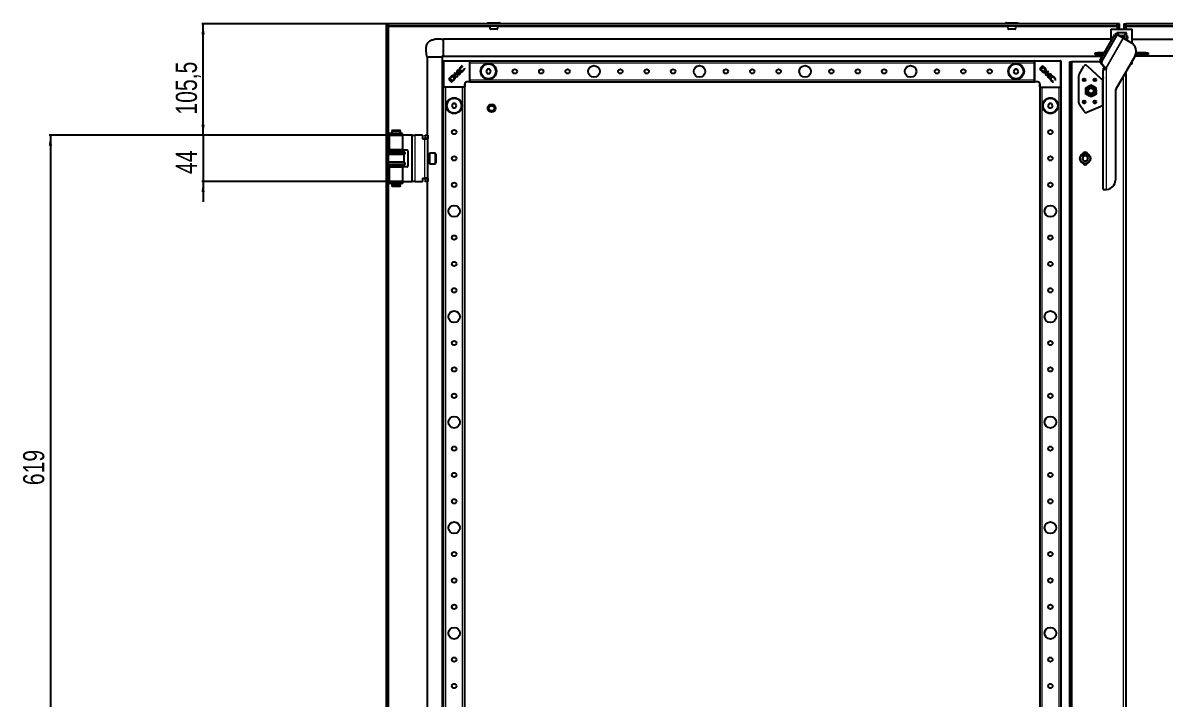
# Model space of a CAD drawing. Header units: millimetres. Extents: x -1414 to 3358, y -1920 to 1219.
# Drawn here: x -1414 to -331, y 116 to 757 of the extents above; entities that cross this region are included whole.
import ezdxf

# ---------------------------------------------------------------- set-up
doc = ezdxf.new("R2010")
doc.units = ezdxf.units.MM
doc.layers.add('FORMAT', color=7, linetype='Continuous')
doc.styles.add('SLDTEXTSTYLE0', font='TXT', dxfattribs={"width": 0.75})
doc.dimstyles.new('SLDDIMSTYLE0', dxfattribs={"dimtxt": 20, "dimasz": 10, "dimexe": 0, "dimexo": 0.0625, "dimgap": 5, "dimtad": 2, "dimdec": 1, "dimrnd": 1e-09, "dimzin": 12, "dimdsep": 46, "dimtxsty": 'SLDTEXTSTYLE0', "dimsah": 1, "dimcen": 0.09, "dimadec": 0, "dimazin": 3, "dimtfac": 1, "dimtofl": 0, "dimtmove": 0, "dimatfit": 3, "dimfxl": 0, "dimfrac": 2, "dimtolj": 1, "dimtzin": 12, "dimarcsym": 0})
doc.dimstyles.new('SLDDIMSTYLE1', dxfattribs={"dimtxt": 20, "dimasz": 10, "dimexe": 0, "dimexo": 0.0625, "dimgap": 5, "dimtad": 2, "dimdec": 1, "dimrnd": 1e-09, "dimzin": 12, "dimdsep": 46, "dimtxsty": 'SLDTEXTSTYLE0', "dimsah": 1, "dimcen": 0.09, "dimadec": 0, "dimazin": 3, "dimtfac": 1, "dimtmove": 0, "dimatfit": 0, "dimfxl": 0, "dimfrac": 2, "dimtolj": 1, "dimtzin": 12, "dimarcsym": 0})

# ---------------------------------------------------------------- blocks, each defined once
blk = doc.blocks.new('_D_8')
at = {"layer": 'FORMAT'}
for p, q in [((-1242.9, 650.8), (-1242.9, 670)), ((-1066.4, 650.8), (-1243.9, 650.8)), ((-1242.9, 650.8), (-1242.9, 606.8)), ((-1066.4, 606.8), (-1243.9, 606.8)), ((-1242.9, 606.8), (-1242.9, 587.6))]:
    blk.add_line(p, q, dxfattribs=at)
for points in [[(-1242.9, 650.8), (-1241.3, 660.8), (-1244.4, 660.8)], [(-1242.9, 606.8), (-1244.4, 596.8), (-1241.3, 596.8)]]:
    blk.add_solid(points, dxfattribs=at)
at = {"layer": 'FORMAT', "insert": (-1268.7, 614), "char_height": 20, "attachment_point": 1, "rotation": 90, "style": 'SLDTEXTSTYLE0'}
blk.add_mtext('44', dxfattribs=at)
blk = doc.blocks.new('_D_9')
at = {"layer": 'FORMAT'}
for p, q in [((-1066.4, 650.8), (-1388.6, 650.8)), ((-1387.6, 650.8), (-1387.6, 31.8)), ((-1059.9, 31.8), (-1388.6, 31.8))]:
    blk.add_line(p, q, dxfattribs=at)
for points in [[(-1387.6, 650.8), (-1389.1, 640.8), (-1386, 640.8)], [(-1387.6, 31.8), (-1386, 41.8), (-1389.1, 41.8)]]:
    blk.add_solid(points, dxfattribs=at)
at = {"layer": 'FORMAT', "insert": (-1413.4, 319.1), "char_height": 20, "attachment_point": 1, "rotation": 90, "style": 'SLDTEXTSTYLE0'}
blk.add_mtext('619', dxfattribs=at)
blk = doc.blocks.new('_D_11')
at = {"layer": 'FORMAT'}
for p, q in [((-1067.1, 756.3), (-1243.9, 756.3)), ((-1242.9, 650.8), (-1242.9, 756.3)), ((-1066.4, 650.8), (-1243.9, 650.8))]:
    blk.add_line(p, q, dxfattribs=at)
for points in [[(-1242.9, 756.3), (-1244.4, 746.3), (-1241.3, 746.3)], [(-1242.9, 650.8), (-1241.3, 660.8), (-1244.4, 660.8)]]:
    blk.add_solid(points, dxfattribs=at)
at = {"layer": 'FORMAT', "insert": (-1268.7, 670.3), "char_height": 20, "attachment_point": 1, "rotation": 90, "style": 'SLDTEXTSTYLE0'}
blk.add_mtext('105,5', dxfattribs=at)

msp = doc.modelspace()

# ---------------------------------------------------------------- linework, layer by layer
at = {"color": 7, "linetype": 'Continuous', "lineweight": 25}
for p, q in [((-1069.44, 756.28), (-1069.44, -1198.72)), ((-1069.44, 756.28), (-1067.44, 756.28)), ((-1067.44, 756.28), (-1067.44, -1198.72)), ((-1067.14, 754.28), (-1067.14, 756.28)), ((-376.74, 756.28), (-1067.14, 756.28)), ((-376.74, 754.28), (-1067.14, 754.28)), ((-1066.84, 753.68), (-1067.04, 754.28)), ((-973.19, 757.03), (-973.19, 756.28)), ((-972.94, 757.28), (-961.94, 757.28)), ((-961.69, 756.28), (-961.69, 757.03)), ((-482.19, 757.03), (-482.19, 756.28)), ((-481.94, 757.28), (-473.43, 757.28)), ((-473.43, 757.28), (-470.94, 757.28)), ((-470.69, 756.28), (-470.69, 757.03)), ((-382.44, 751.28), (-362.44, 751.28)), ((-382.44, 739.86), (-382.44, 751.28)), ((-376.83, 754.28), (-377.04, 753.68)), ((-374.44, 745.33), (-376.94, 747.82)), ((-376.94, 747.82), (-376.94, 746.38)), ((-367.94, 747.82), (-376.94, 747.82)), ((-376.74, 754.28), (-376.74, 756.28)), ((-374.44, 756.28), (-376.44, 756.28)), ((-376.44, 751.28), (-376.44, 756.28)), ((-374.44, 751.28), (-374.44, 756.28)), ((-370.44, 756.28), (-368.44, 756.28)), ((-370.44, 756.28), (-370.44, 751.28)), ((-370.43, 745.33), (-367.94, 747.82)), ((-368.44, 756.28), (-368.44, 751.28)), ((-368.14, 754.28), (-368.14, 756.28)), ((322.26, 756.28), (-368.14, 756.28)), ((322.26, 754.28), (-368.14, 754.28)), ((-367.84, 753.68), (-368.04, 754.28)), ((-367.94, 745.26), (-367.94, 747.82)), ((-362.44, 737.87), (-362.44, 751.28)), ((-1015.44, 741.78), (-1015.44, 726.11)), ((-382.44, 741.78), (-1015.44, 741.78)), ((-392.88, 721.78), (-378.74, 746.26)), ((-391.04, 720.72), (-376.9, 745.2)), ((-377.63, 746.77), (-375.79, 745.71)), ((-375.79, 745.71), (-371.03, 742.96)), ((-374.44, 745.33), (-370.43, 745.33)), ((-374.44, 745.33), (-373.94, 744.83)), ((-374.44, 744.94), (-374.44, 745.33)), ((-370.66, 742.75), (-371.03, 742.96)), ((-370.43, 745.33), (-370.93, 744.83)), ((-370.66, 742.75), (-363.72, 738.74)), ((-370.43, 745.33), (-370.43, 742.62)), ((-367.94, 741.38), (-367.94, 745.26)), ((-367.94, 741.18), (-367.94, 741.38)), ((-362.44, 741.78), (270.56, 741.78)), ((-1015.44, 725.78), (-390.56, 725.78)), ((-397.44, 727.28), (-397.44, 728.78)), ((-397.44, 728.78), (-395.44, 728.78)), ((-395.44, 727.28), (-397.44, 727.28)), ((-395.44, 728.78), (-395.44, 727.28)), ((-388.83, 728.78), (-395.44, 728.78)), ((-389.7, 727.28), (-395.44, 727.28)), ((270.56, 725.78), (-359.69, 725.78)), ((-349.44, 727.28), (-359.12, 727.28)), ((-349.44, 728.78), (-358.8, 728.78)), ((-349.44, 727.28), (-349.44, 728.78)), ((-349.44, 728.78), (-347.44, 728.78)), ((-347.44, 727.28), (-349.44, 727.28)), ((-347.44, 728.78), (-347.44, 727.28)), ((-1030.44, 724.78), (-1030.44, 650.78)), ((-1027.16, 724.78), (-1029.46, 724.78)), ((-1027.01, 724.78), (-1027.16, 724.78)), ((-1019.87, 724.78), (-1027.01, 724.78)), ((-1019.81, 724.78), (-1019.87, 724.78)), ((-1017.42, 724.78), (-1019.81, 724.78)), ((-1016.55, 724.78), (-1017.42, 724.78)), ((-1016.44, 724.78), (-1016.44, -1167.22)), ((-1014.94, 696.58), (-1014.94, 720.98)), ((-1014.64, 721.28), (-990.24, 721.28)), ((-997, 715.74), (-997.34, 716.43)), ((-997.14, 715.6), (-997, 715.74)), ((-989.94, 720.98), (-989.94, 721.28)), ((-989.94, 721.28), (-454.94, 721.28)), ((-989.94, 720.98), (-989.94, 720.34)), ((-989.94, 719.28), (-989.94, 720.34)), ((-989.94, 703.28), (-989.94, 719.28)), ((-454.94, 720.98), (-454.94, 721.28)), ((-454.94, 720.34), (-454.94, 720.98)), ((-454.94, 719.28), (-454.94, 720.34)), ((-454.94, 703.28), (-454.94, 719.28)), ((-454.64, 721.28), (-430.24, 721.28)), ((-447.33, 716.64), (-450.29, 713.68)), ((-446.63, 715.11), (-448.81, 712.93)), ((-445.34, 714.64), (-447.33, 716.64)), ((-445.89, 714.39), (-446.63, 715.11)), ((-429.94, 720.98), (-429.94, 696.58)), ((-421.94, 720.28), (-421.94, -1162.72)), ((-421.94, 720.28), (-419.94, 720.28)), ((-419.94, 720.28), (-419.94, -1162.72)), ((-419.34, 720.28), (-419.94, 720.28)), ((-393.22, 720.28), (-419.34, 720.28)), ((-412.67, 708.44), (-408.21, 716.16)), ((-405.13, 716.6), (-391.94, 704.28)), ((-389.33, 715.5), (-392.91, 719.55)), ((-387.5, 714.44), (-391.07, 718.49)), ((-389.33, 715.5), (-387.5, 714.44)), ((-359.98, 725.23), (-377.81, 694.34)), ((-363.87, 718.48), (-362.44, 718.48)), ((-362.44, 718.48), (-362.44, 720.96)), ((-1008.3, 705.88), (-1010.29, 703.89)), ((-1010.29, 703.89), (-1007.33, 700.93)), ((-1008.05, 705.33), (-1008.77, 704.59)), ((-1008.77, 704.59), (-1006.59, 702.41)), ((-1004.24, 709.94), (-1005.29, 708.89)), ((-1005.29, 708.89), (-1002.33, 705.93)), ((-1002.85, 708.55), (-1004.24, 709.94)), ((-1002.36, 711.82), (-1002.85, 708.55)), ((-1002.51, 708.23), (-999.85, 708.41)), ((-1001.27, 706.99), (-1002.51, 708.23)), ((-1001.57, 712.61), (-1002.36, 711.82)), ((-1002.33, 705.93), (-1001.27, 706.99)), ((-1002.04, 709.52), (-1001.57, 712.61)), ((-998.57, 709.7), (-1002.04, 709.52)), ((-999.85, 708.41), (-998.57, 709.7)), ((-995.19, 714.17), (-995.3, 714.06)), ((-994.94, 713.66), (-995.19, 714.17)), ((-973.59, 713.28), (-974.75, 711.28)), ((-974.75, 711.28), (-973.59, 709.28)), ((-971.28, 713.28), (-973.59, 713.28)), ((-973.59, 709.28), (-971.28, 709.28)), ((-970.13, 711.28), (-971.28, 713.28)), ((-971.28, 709.28), (-970.13, 711.28)), ((-473.59, 713.28), (-474.75, 711.28)), ((-474.75, 711.28), (-473.59, 709.28)), ((-471.28, 713.28), (-473.59, 713.28)), ((-473.59, 709.28), (-471.28, 709.28)), ((-470.13, 711.28), (-471.28, 713.28)), ((-471.28, 709.28), (-470.13, 711.28)), ((-450.29, 713.68), (-448.4, 711.79)), ((-448.81, 712.93), (-448.13, 712.27)), ((-448.4, 711.79), (-448.38, 711.77)), ((-442.33, 711.63), (-445.29, 708.67)), ((-445.29, 708.67), (-444.23, 707.61)), ((-444.23, 707.61), (-442.99, 708.86)), ((-442.99, 708.86), (-442.81, 706.2)), ((-442.81, 706.2), (-441.53, 704.91)), ((-442.67, 709.2), (-441.28, 710.59)), ((-439.41, 708.71), (-442.67, 709.2)), ((-441.28, 710.59), (-442.33, 711.63)), ((-441.71, 708.38), (-438.61, 707.91)), ((-441.53, 704.91), (-441.71, 708.38)), ((-438.61, 707.91), (-439.41, 708.71)), ((-435.48, 703.35), (-434.8, 703.68)), ((-412.94, 681.39), (-412.94, 707.44)), ((-391.94, 704.28), (-390.54, 704.28)), ((-390.3, 704.28), (-390.54, 704.28)), ((-387.43, 714.28), (-389.94, 714.28)), ((-389.94, 714.28), (-389.94, 712.04)), ((-389.94, 599.28), (-389.94, 712.04)), ((-386.62, 713.6), (-387.19, 714.13)), ((-386.94, 713.9), (-386.94, 713.48)), ((-386.64, 713.57), (-386.62, 713.6)), ((-368.44, 710.57), (-368.44, -1153)), ((-1014.94, -1138.72), (-1014.94, 696.28)), ((-1014.64, 696.28), (-1014.94, 696.28)), ((-1013.99, 696.28), (-1014.64, 696.28)), ((-1012.94, 696.28), (-1013.99, 696.28)), ((-996.94, 696.28), (-1012.94, 696.28)), ((-1007.33, 700.93), (-1005.44, 702.82)), ((-1006.59, 702.41), (-1005.93, 703.09)), ((-1005.44, 702.82), (-1005.42, 702.84)), ((-995.89, 696.28), (-996.94, 696.28)), ((-995.24, 696.28), (-995.89, 696.28)), ((-994.94, 696.28), (-995.24, 696.28)), ((-994.94, 699.28), (-994.94, 696.58)), ((-994.94, -1138.72), (-994.94, 696.28)), ((-990.24, 701.28), (-992.94, 701.28)), ((-989.94, 702.23), (-989.94, 703.28)), ((-989.94, 702.23), (-989.94, 701.58)), ((-989.94, 701.28), (-989.94, 701.58)), ((-989.94, 701.28), (-454.94, 701.28)), ((-454.94, 702.23), (-454.94, 703.28)), ((-454.94, 701.58), (-454.94, 702.23)), ((-454.94, 701.28), (-454.94, 701.58)), ((-451.94, 701.28), (-454.64, 701.28)), ((-449.94, 696.58), (-449.94, 699.28)), ((-449.94, 696.28), (-449.94, -1138.72)), ((-449.94, 696.28), (-449.64, 696.28)), ((-448.99, 696.28), (-449.64, 696.28)), ((-448.99, 696.28), (-447.94, 696.28)), ((-447.94, 696.28), (-431.94, 696.28)), ((-437.57, 701.29), (-437.06, 701.53)), ((-437.06, 701.53), (-437.16, 701.64)), ((-435.62, 703.48), (-435.48, 703.35)), ((-431.94, 696.28), (-430.89, 696.28)), ((-430.24, 696.28), (-430.89, 696.28)), ((-430.24, 696.28), (-429.94, 696.28)), ((-429.94, 696.28), (-429.94, -1138.72)), ((-406.51, 695.55), (-404.04, 697.05)), ((-401.58, 698.55), (-399.04, 697.17)), ((-401.3, 687.01), (-403.83, 688.39)), ((-396.37, 690.02), (-398.84, 688.51)), ((-378.35, 692.34), (-378.35, 608.28)), ((-1006.09, 680.78), (-1007.25, 678.78)), ((-1007.25, 678.78), (-1006.09, 676.78)), ((-1003.78, 680.78), (-1006.09, 680.78)), ((-1006.09, 676.78), (-1003.78, 676.78)), ((-1002.63, 678.78), (-1003.78, 680.78)), ((-1003.78, 676.78), (-1002.63, 678.78)), ((-441.09, 680.78), (-442.25, 678.78)), ((-442.25, 678.78), (-441.09, 676.78)), ((-438.78, 680.78), (-441.09, 680.78)), ((-441.09, 676.78), (-438.78, 676.78)), ((-437.63, 678.78), (-438.78, 680.78)), ((-438.78, 676.78), (-437.63, 678.78)), ((-407.84, 673.13), (-412.6, 680.28)), ((-390.54, 678.53), (-405.43, 672.38)), ((-390.54, 678.53), (-390.3, 678.78)), ((-390.54, 678.53), (-389.94, 678.64)), ((-1067.09, 652.48), (-1067.09, 651.58)), ((-1054.1, 652.48), (-1067.09, 652.48)), ((-1054.1, 651.58), (-1067.09, 651.58)), ((-1066.39, 650.78), (-1066.39, 636.78)), ((-1066.39, 650.78), (-1053.49, 650.78)), ((-1063.36, 655.53), (-1063.94, 654.53)), ((-1063.94, 654.53), (-1063.94, 652.53)), ((-1060.47, 654.53), (-1063.94, 654.53)), ((-1063.94, 652.53), (-1060.47, 652.53)), ((-1063.94, 651.53), (-1063.94, 650.78)), ((-1063.94, 651.53), (-1060.47, 651.53)), ((-1063.44, 652.53), (-1063.44, 652.48)), ((-1063.44, 651.58), (-1063.44, 651.53)), ((-1063.36, 655.53), (-1060.39, 655.53)), ((-1055.94, 654.53), (-1060.47, 654.53)), ((-1060.47, 652.53), (-1055.94, 652.53)), ((-1060.47, 651.53), (-1055.94, 651.53)), ((-1060.39, 655.53), (-1056.52, 655.53)), ((-1055.94, 654.53), (-1056.52, 655.53)), ((-1056.44, 652.48), (-1056.44, 652.53)), ((-1056.44, 651.53), (-1056.44, 651.58)), ((-1055.94, 652.53), (-1055.94, 654.53)), ((-1055.94, 650.78), (-1055.94, 651.53)), ((-1054.02, 652.48), (-1054.1, 652.48)), ((-1054.02, 651.58), (-1054.1, 651.58)), ((-1054.02, 651.58), (-1054.02, 652.48)), ((-1054, 652.48), (-1054.02, 652.48)), ((-1054, 651.58), (-1054.02, 651.58)), ((-1054, 651.58), (-1054, 652.48)), ((-1053.49, 636.78), (-1053.49, 650.78)), ((-1045.39, 650.78), (-1053.49, 650.78)), ((-1044.89, 650.78), (-1045.39, 650.78)), ((-1044.89, 606.78), (-1044.89, 650.78)), ((-1044.89, 650.78), (-1041.89, 650.78)), ((-1034.89, 650.78), (-1041.89, 650.78)), ((-1034.89, 650.78), (-1034.89, 647.48)), ((-1032.39, 650.78), (-1029.89, 650.78)), ((-1032.39, 650.28), (-1032.39, 650.78)), ((-1032.39, 650.28), (-1032.39, 648.28)), ((-1029.89, 650.78), (-1029.89, 650.28)), ((-1029.89, 650.28), (-1029.89, 648.28)), ((-1034.89, 647.48), (-1032.89, 647.48)), ((-1032.89, 647.48), (-1029.89, 647.48)), ((-1032.39, 647.78), (-1032.39, 648.28)), ((-1029.89, 647.78), (-1032.39, 647.78)), ((-1032.39, 647.78), (-1032.39, 647.48)), ((-1029.89, 648.28), (-1029.89, 647.78)), ((-1029.89, 647.48), (-1029.89, 647.78)), ((-1029.89, 610.08), (-1029.89, 647.48)), ((-1067.44, 635.78), (-1052.44, 635.78)), ((-1052.44, 635.18), (-1067.44, 635.18)), ((-1052.44, 632.38), (-1067.44, 632.38)), ((-1053.49, 636.78), (-1066.39, 636.78)), ((-1063.94, 636.78), (-1063.94, 635.78)), ((-1055.94, 635.78), (-1055.94, 636.78)), ((-1053.49, 636.78), (-1049.39, 636.78)), ((-1052.44, 635.18), (-1052.44, 635.78)), ((-1051.74, 634.5), (-1052.44, 635.18)), ((-1052.44, 632.38), (-1051.74, 633.07)), ((-1052.44, 625.18), (-1052.44, 632.38)), ((-1048.89, 636.28), (-1048.89, 621.28)), ((-1028.64, 631.78), (-1029.89, 631.78)), ((-1022.99, 633.78), (-1028.39, 633.78)), ((-1028.39, 633.78), (-1028.39, 623.78)), ((-1022.39, 633.18), (-1022.39, 624.38)), ((-409.04, 630.78), (-409.72, 627.97)), ((-407.62, 625.97), (-409.72, 627.97)), ((-406.26, 631.6), (-409.04, 630.78)), ((-406.26, 631.6), (-404.16, 629.6)), ((-404.84, 626.78), (-404.16, 629.6)), ((-1052.44, 625.18), (-1067.44, 625.18)), ((-1052.44, 622.38), (-1067.44, 622.38)), ((-1067.44, 621.78), (-1052.44, 621.78)), ((-1066.39, 620.78), (-1066.39, 606.78)), ((-1066.39, 620.78), (-1053.49, 620.78)), ((-1063.94, 621.78), (-1063.94, 620.78)), ((-1055.94, 620.78), (-1055.94, 621.78)), ((-1053.49, 606.78), (-1053.49, 620.78)), ((-1049.39, 620.78), (-1053.49, 620.78)), ((-1051.74, 624.5), (-1052.44, 625.18)), ((-1052.44, 622.38), (-1051.74, 623.07)), ((-1052.44, 621.78), (-1052.44, 622.38)), ((-1029.89, 625.78), (-1028.64, 625.78)), ((-1028.39, 623.78), (-1022.99, 623.78)), ((-404.84, 626.78), (-407.62, 625.97)), ((-1053.49, 606.78), (-1066.39, 606.78)), ((-1063.94, 606.78), (-1063.94, 606.03)), ((-1055.94, 606.03), (-1055.94, 606.78)), ((-1053.49, 606.78), (-1045.39, 606.78)), ((-1045.39, 606.78), (-1044.89, 606.78)), ((-1041.89, 606.78), (-1044.89, 606.78)), ((-1041.89, 606.78), (-1034.89, 606.78)), ((-1034.89, 610.08), (-1032.89, 610.08)), ((-1034.89, 610.08), (-1034.89, 606.78)), ((-1029.89, 610.08), (-1032.89, 610.08)), ((-1032.39, 610.08), (-1032.39, 609.78)), ((-1032.39, 609.78), (-1029.89, 609.78)), ((-1032.39, 609.28), (-1032.39, 609.78)), ((-1032.39, 609.28), (-1032.39, 607.28)), ((-1032.39, 606.78), (-1032.39, 607.28)), ((-1029.89, 606.78), (-1032.39, 606.78)), ((-1030.44, 606.78), (-1030.44, 75.78)), ((-1029.89, 609.78), (-1029.89, 610.08)), ((-1029.89, 609.78), (-1029.89, 609.28)), ((-1029.89, 609.28), (-1029.89, 607.28)), ((-1029.89, 607.28), (-1029.89, 606.78)), ((-1067.09, 605.98), (-1067.09, 605.08)), ((-1053.62, 605.98), (-1067.09, 605.98)), ((-1053.62, 605.08), (-1067.09, 605.08)), ((-1063.94, 606.03), (-1060.47, 606.03)), ((-1063.94, 605.03), (-1063.94, 603.03)), ((-1063.94, 605.03), (-1060.47, 605.03)), ((-1063.94, 603.03), (-1063.36, 602.03)), ((-1063.94, 603.03), (-1055.94, 603.03)), ((-1063.44, 606.03), (-1063.44, 605.98)), ((-1063.44, 605.08), (-1063.44, 605.03)), ((-1056.52, 602.03), (-1063.36, 602.03)), ((-1060.47, 606.03), (-1055.94, 606.03)), ((-1060.47, 605.03), (-1055.94, 605.03)), ((-1056.52, 602.03), (-1055.94, 603.03)), ((-1056.44, 605.98), (-1056.44, 606.03)), ((-1056.44, 605.03), (-1056.44, 605.08)), ((-1055.94, 603.03), (-1055.94, 605.03)), ((-1053.57, 605.98), (-1053.62, 605.98)), ((-1053.57, 605.08), (-1053.62, 605.08)), ((-1053.57, 605.08), (-1053.57, 605.98)), ((-389.94, 599.28), (-388.97, 599.28)), ((-388.97, 599.28), (-386.85, 599.28))]:
    msp.add_line(p, q, dxfattribs=at)
at = {"color": 8, "linetype": 'Continuous', "lineweight": 18}
for p, q in [((-1066.84, 652.48), (-1066.84, 753.68)), ((-1066.84, 753.68), (-971.41, 753.68)), ((-961.69, 757.03), (-973.19, 757.03)), ((-963.47, 753.68), (-480.41, 753.68)), ((-473.29, 757.03), (-482.19, 757.03)), ((-470.69, 757.03), (-473.29, 757.03)), ((-472.47, 753.68), (-377.04, 753.68)), ((-377.04, 753.68), (-377.04, 751.28)), ((-367.84, 751.28), (-367.84, 753.68)), ((-367.84, 753.68), (-272.41, 753.68)), ((-387.5, 714.44), (-371.03, 742.96)), ((-387.19, 714.13), (-370.66, 742.75)), ((-378.74, 746.26), (-376.9, 745.2)), ((-370.93, 744.83), (-373.94, 744.83)), ((-373.94, 744.83), (-373.94, 744.65)), ((-370.93, 742.91), (-370.93, 744.83)), ((-1014.64, 720.98), (-1014.94, 720.98)), ((-1014.64, 720.98), (-1014.64, 721.28)), ((-1014.64, 720.98), (-1014.64, 696.58)), ((-990.24, 720.98), (-1014.64, 720.98)), ((-990.24, 721.28), (-990.24, 720.98)), ((-990.24, 701.58), (-990.24, 720.98)), ((-989.94, 720.98), (-990.24, 720.98)), ((-989.94, 719.28), (-454.94, 719.28)), ((-454.64, 720.98), (-454.94, 720.98)), ((-454.64, 720.98), (-454.64, 721.28)), ((-454.64, 720.98), (-454.64, 701.58)), ((-430.24, 720.98), (-454.64, 720.98)), ((-430.24, 720.98), (-430.24, 721.28)), ((-430.24, 696.58), (-430.24, 720.98)), ((-430.24, 720.98), (-429.94, 720.98)), ((-419.34, -1162.72), (-419.34, 720.28)), ((-392.91, 719.55), (-391.07, 718.49)), ((-392.88, 721.78), (-391.04, 720.72)), ((-390.54, 678.53), (-390.54, 704.28)), ((-386.64, 599.31), (-386.64, 713.57)), ((-371.04, 706.07), (-371.04, -1148.5)), ((-367.84, -1154.04), (-367.84, 711.61)), ((-1014.64, 696.58), (-1014.94, 696.58)), ((-1014.64, 696.58), (-995.24, 696.58)), ((-1014.64, 696.58), (-1014.64, 696.28)), ((-1012.94, -1138.72), (-1012.94, 696.28)), ((-996.94, -1138.72), (-996.94, 696.28)), ((-995.24, 696.58), (-995.24, 699.28)), ((-994.94, 699.28), (-995.24, 699.28)), ((-995.24, 696.58), (-995.24, 696.28)), ((-994.94, 696.58), (-995.24, 696.58)), ((-992.94, 701.58), (-990.24, 701.58)), ((-992.94, 701.28), (-992.94, 701.58)), ((-990.24, 701.58), (-990.24, 701.28)), ((-989.94, 701.58), (-990.24, 701.58)), ((-989.94, 703.28), (-454.94, 703.28)), ((-454.64, 701.58), (-454.94, 701.58)), ((-454.64, 701.58), (-451.94, 701.58)), ((-454.64, 701.28), (-454.64, 701.58)), ((-451.94, 701.28), (-451.94, 701.58)), ((-449.94, 699.28), (-449.64, 699.28)), ((-449.64, 696.58), (-449.94, 696.58)), ((-449.64, 699.28), (-449.64, 696.58)), ((-449.64, 696.58), (-430.24, 696.58)), ((-449.64, 696.28), (-449.64, 696.58)), ((-447.94, 696.28), (-447.94, -1138.72)), ((-431.94, 696.28), (-431.94, -1138.72)), ((-430.24, 696.28), (-430.24, 696.58)), ((-429.94, 696.58), (-430.24, 696.58)), ((-1066.84, 635.78), (-1066.84, 651.58)), ((-1054.1, 651.58), (-1054.1, 652.48)), ((-1045.39, 650.78), (-1045.39, 606.78)), ((-1041.89, 606.78), (-1041.89, 650.78)), ((-1029.89, 650.28), (-1032.39, 650.28)), ((-1032.89, 610.08), (-1032.89, 647.48)), ((-1032.39, 648.28), (-1029.89, 648.28)), ((-1051.74, 634.5), (-1067.44, 634.5)), ((-1051.74, 633.07), (-1067.44, 633.07)), ((-1028.64, 628.78), (-1028.64, 631.78)), ((-1028.64, 625.78), (-1028.64, 628.78)), ((-1022.99, 623.78), (-1022.99, 633.78)), ((-1051.74, 624.5), (-1067.44, 624.5)), ((-1051.74, 623.07), (-1067.44, 623.07)), ((-1066.84, 605.98), (-1066.84, 621.78)), ((-1029.89, 609.28), (-1032.39, 609.28)), ((-1032.39, 607.28), (-1029.89, 607.28)), ((-1066.84, 77.48), (-1066.84, 605.08)), ((-1053.62, 605.08), (-1053.62, 605.98))]:
    msp.add_line(p, q, dxfattribs=at)
at = {"color": 7, "linetype": 'Continuous', "lineweight": 25}
for centre, radius in [((-972.44, 711.28), 7.5), ((-972.44, 711.28), 7), ((-872.44, 711.28), 5.5), ((-772.44, 711.28), 5.5), ((-672.44, 711.28), 5.5), ((-572.44, 711.28), 5.5), ((-472.44, 711.28), 7.5), ((-472.44, 711.28), 7), ((-947.44, 711.28), 2.1), ((-922.44, 711.28), 2.1), ((-897.44, 711.28), 2.1), ((-847.44, 711.28), 2.1), ((-822.44, 711.28), 2.1), ((-797.44, 711.28), 2.1), ((-747.44, 711.28), 2.1), ((-722.44, 711.28), 2.1), ((-697.44, 711.28), 2.1), ((-647.44, 711.28), 2.1), ((-622.44, 711.28), 2.1), ((-597.44, 711.28), 2.1), ((-547.44, 711.28), 2.1), ((-522.44, 711.28), 2.1), ((-497.44, 711.28), 2.1), ((-407.94, 703.28), 1.35), ((-407.94, 703.28), 0.493), ((-397.94, 703.28), 1.35), ((-397.94, 703.28), 0.493), ((-401.44, 692.78), 5), ((-401.44, 692.78), 3.57), ((-401.44, 692.78), 3), ((-401.44, 692.78), 2.5), ((-1004.94, 678.78), 7.5), ((-1004.94, 678.78), 7), ((-439.94, 678.78), 7.5), ((-439.94, 678.78), 7), ((-407.94, 682.28), 1.35), ((-407.94, 682.28), 0.493), ((-397.94, 682.28), 1.35), ((-397.94, 682.28), 0.493), ((-969.44, 676.28), 3.75), ((-969.44, 676.28), 3), ((-969.44, 676.28), 2.5), ((-1004.94, 653.78), 2.1), ((-439.94, 653.78), 2.1), ((-1004.94, 628.78), 2.1), ((-439.94, 628.78), 2.1), ((-406.94, 628.78), 5), ((-1004.94, 603.78), 2.1), ((-439.94, 603.78), 2.1), ((-1004.94, 578.78), 5.5), ((-439.94, 578.78), 5.5), ((-1004.94, 553.78), 2.1), ((-439.94, 553.78), 2.1), ((-1004.94, 528.78), 2.1), ((-439.94, 528.78), 2.1), ((-1004.94, 503.78), 2.1), ((-439.94, 503.78), 2.1), ((-1004.94, 478.78), 5.5), ((-439.94, 478.78), 5.5), ((-1004.94, 453.78), 2.1), ((-439.94, 453.78), 2.1), ((-1004.94, 428.78), 2.1), ((-439.94, 428.78), 2.1), ((-1004.94, 403.78), 2.1), ((-439.94, 403.78), 2.1), ((-1004.94, 378.78), 5.5), ((-439.94, 378.78), 5.5), ((-1004.94, 353.78), 2.1), ((-439.94, 353.78), 2.1), ((-1004.94, 328.78), 2.1), ((-439.94, 328.78), 2.1), ((-1004.94, 303.78), 2.1), ((-439.94, 303.78), 2.1), ((-1004.94, 278.78), 5.5), ((-439.94, 278.78), 5.5), ((-1004.94, 253.78), 2.1), ((-439.94, 253.78), 2.1), ((-1004.94, 228.78), 2.1), ((-439.94, 228.78), 2.1), ((-1004.94, 203.78), 2.1), ((-439.94, 203.78), 2.1), ((-1004.94, 178.78), 5.5), ((-439.94, 178.78), 5.5), ((-1004.94, 153.78), 2.1), ((-439.94, 153.78), 2.1), ((-1004.94, 128.78), 2.1), ((-439.94, 128.78), 2.1)]:
    msp.add_circle(centre, radius, dxfattribs=at)
at = {"color": 8, "linetype": 'Continuous', "lineweight": 18}
for centre, radius in [((-401.44, 692.78), 3.97), ((-406.94, 628.78), 4.4)]:
    msp.add_circle(centre, radius, dxfattribs=at)
at = {"color": 7, "linetype": 'Continuous', "lineweight": 25}
for centre, radius, start, end in [((-972.94, 757.03), 0.25, 90, 180), ((-970.55, 751.78), 0.5, 195.31604, 270.02276), ((-964.33, 751.78), 0.5, 269.99815, 345.40011), ((-961.94, 757.03), 0.25, 0, 90), ((-481.94, 757.03), 0.25, 90, 180), ((-479.55, 751.78), 0.5, 195.24646, 270.04596), ((-473.33, 751.78), 0.5, 269.96367, 344.83397), ((-470.94, 757.03), 0.25, 0, 90), ((-377.91, 745.93), 0.893, 71.42175, 158.04947), ((-376.08, 744.87), 0.893, 71.42175, 158.04947), ((-368.44, 743.32), 2, 284.47751, 75.52249), ((-368.72, 730.08), 10, 330.95313, 60), ((-1014.64, 720.98), 0.3, 90, 180), ((-997.43, 713.29), 1.97, 128.45405, 215.887), ((-990.24, 720.98), 0.3, 0, 90), ((-454.64, 720.98), 0.3, 90, 180), ((-448.55, 710.98), 4.87, 20.34448, 48.77765), ((-430.24, 720.98), 0.3, 0, 90), ((-406.5, 715.13), 2, 46.97493, 149.03624), ((-391.26, 720.64), 1.98, 144.95207, 213.44806), ((-389.42, 719.58), 1.98, 144.95207, 213.44806), ((-1004.64, 702.67), 4.87, 110.34448, 138.77765), ((-1003.87, 700.86), 6.12, 126.98881, 133.07444), ((-997.87, 713.69), 1.94, 233.30966, 322.34638), ((-450.36, 710.21), 6.12, 36.98881, 43.07444), ((-437.53, 704.21), 1.94, 143.30966, 232.34638), ((-437.94, 703.77), 1.97, 38.45405, 125.887), ((-410.94, 707.44), 2, 150, 180), ((-1014.64, 696.58), 0.3, 180, 270), ((-995.24, 696.58), 0.3, 270, 0), ((-992.94, 699.28), 2, 90, 180), ((-990.24, 701.58), 0.3, 270, 360), ((-454.64, 701.58), 0.3, 180, 270), ((-451.94, 699.28), 2, 0, 90), ((-449.64, 696.58), 0.3, 180, 270), ((-430.24, 696.58), 0.3, 270, 0), ((-374.35, 692.34), 4, 150, 180), ((-410.94, 681.39), 2, 180, 213.69007), ((-406.18, 674.24), 2, 213.69007, 291.80141), ((-1052.44, 633.78), 1, 314.427, 45.573), ((-1049.39, 636.28), 0.5, 0, 90), ((-1028.64, 632.03), 0.25, 270, 0), ((-1022.99, 633.18), 0.6, 0, 90), ((-406.94, 628.78), 2.51, 166.35345, 226.35345), ((-406.94, 628.78), 2.51, 106.35345, 166.35345), ((-406.94, 632.78), 2, 18.20996, 161.79004), ((-406.94, 628.78), 2.51, 46.35345, 106.35345), ((-406.94, 628.78), 2.51, 286.35345, 346.35345), ((-406.94, 628.78), 2.51, 346.35345, 46.35345), ((-1052.44, 623.78), 1, 314.427, 45.573), ((-1049.39, 621.28), 0.5, 270, 0), ((-1028.64, 625.53), 0.25, 0, 90), ((-1022.99, 624.38), 0.6, 270, 0), ((-406.94, 624.78), 2, 198.20996, 341.79004), ((-406.94, 628.78), 2.51, 226.35345, 286.35345), ((-387.35, 608.28), 9, 274.50464, 0)]:
    msp.add_arc(centre, radius, start, end, dxfattribs=at)
at = {"color": 8, "linetype": 'Continuous', "lineweight": 18}
for centre, start, end in [((-992.94, 699.28), 90, 180), ((-451.94, 699.28), 0, 90)]:
    msp.add_arc(centre, 2.3, start, end, dxfattribs=at)
at = {"color": 7, "linetype": 'Continuous', "lineweight": 25}
for points, knots in [([(-1067.14, 754.58), (-1067.17, 754.66), (-1067.28, 754.98), (-1067.4, 755.55), (-1067.43, 756.04), (-1067.44, 756.28)], [0, 0, 0, 0, 0.14174233, 0.5662026, 1, 1, 1, 1]), ([(-971.46, 754.28), (-971.46, 754.15), (-971.44, 753.24), (-971.22, 752.37), (-971.03, 751.63)], [0, 0, 0, 0, 0.14185044, 1, 1, 1, 1]), ([(-969.14, 751.28), (-969.33, 751.28), (-969.8, 751.28), (-970.35, 751.28), (-970.48, 751.28), (-970.54, 751.28)], [0, 0, 0, 0, 0.2565532, 0.6279811, 1, 1, 1, 1]), ([(-964.33, 751.28), (-964.37, 751.28), (-964.45, 751.28), (-965.01, 751.28), (-965.82, 751.28), (-966.81, 751.28), (-967.87, 751.28), (-968.66, 751.28), (-969.05, 751.28), (-969.14, 751.28)], [0, 0, 0, 0, 0.1585142, 0.3172777, 0.4758628, 0.6342467, 0.7924771, 0.950708, 1, 1, 1, 1]), ([(-963.85, 751.63), (-963.66, 752.37), (-963.44, 753.24), (-963.42, 754.15), (-963.42, 754.28)], [0, 0, 0, 0, 0.8581496, 1, 1, 1, 1]), ([(-480.46, 754.28), (-480.46, 754.15), (-480.44, 753.24), (-480.22, 752.37), (-480.03, 751.63)], [0, 0, 0, 0, 0.14184951, 1, 1, 1, 1]), ([(-473.37, 751.28), (-473.36, 751.28), (-473.31, 751.28), (-473.59, 751.28), (-474.11, 751.28), (-474.83, 751.28), (-475.68, 751.28), (-476.75, 751.28), (-477.77, 751.28), (-478.65, 751.28), (-479.26, 751.28), (-479.56, 751.28), (-479.52, 751.28), (-479.51, 751.28)], [0, 0, 0, 0, 0.0338399, 0.141254, 0.2486978, 0.3157737, 0.4233143, 0.530846, 0.6382096, 0.7457063, 0.853372, 0.9609167, 1, 1, 1, 1]), ([(-472.85, 751.63), (-472.66, 752.37), (-472.44, 753.24), (-472.42, 754.15), (-472.42, 754.28)], [0, 0, 0, 0, 0.8581504, 1, 1, 1, 1]), ([(-376.44, 756.28), (-376.46, 755.9), (-376.5, 755.33), (-376.68, 754.76), (-376.74, 754.57)], [0, 0, 0, 0, 0.662931, 1, 1, 1, 1]), ([(-368.14, 754.6), (-368.18, 754.73), (-368.38, 755.29), (-368.41, 755.85), (-368.44, 756.28)], [0, 0, 0, 0, 0.2265409, 1, 1, 1, 1]), ([(-1030.44, 724.78), (-1030.85, 726.46), (-1031.58, 729.5), (-1031.67, 733.81), (-1030.7, 737.37), (-1028.65, 739.82), (-1026.01, 741.24), (-1022.99, 741.98), (-1019.39, 742.19), (-1016.82, 741.92), (-1015.44, 741.78)], [0, 0, 0, 0, 0.1760674, 0.3182248, 0.4355964, 0.5434819, 0.6338893, 0.7371517, 0.8581828, 1, 1, 1, 1]), ([(-1016.48, 724.78), (-1016.46, 724.92), (-1016.43, 725.16), (-1016.3, 725.36), (-1016.18, 725.45), (-1016.13, 725.56), (-1016.11, 725.63), (-1016.09, 725.68), (-1016.08, 725.72), (-1016.06, 725.76), (-1016.03, 725.8), (-1015.97, 725.85), (-1015.85, 725.92), (-1015.66, 725.95), (-1015.52, 725.95), (-1015.44, 725.95)], [0, 0, 0, 0, 0.2334106, 0.4185463, 0.5493508, 0.5950261, 0.6313287, 0.6471113, 0.6619944, 0.6766392, 0.6917419, 0.7255626, 0.7667935, 0.8726273, 1, 1, 1, 1]), ([(-1015.44, 725.78), (-1015.66, 725.63), (-1016.07, 725.37), (-1016.32, 724.96), (-1016.44, 724.78)], [0, 0, 0, 0, 0.556114, 1, 1, 1, 1]), ([(-999.07, 715.19), (-999.4, 714.82), (-1000.01, 714.12), (-1000.57, 712.95), (-1000.7, 712.01), (-1000.55, 711.37), (-1000.36, 711.14), (-1000.27, 711.02)], [0, 0, 0, 0, 0.3156741, 0.5895198, 0.8131992, 0.9090264, 1, 1, 1, 1]), ([(-997.34, 716.43), (-997.67, 716.24), (-998.3, 715.9), (-998.83, 715.42), (-999.07, 715.19)], [0, 0, 0, 0, 0.5367999, 1, 1, 1, 1]), ([(-998.65, 714.83), (-998.39, 715.05), (-997.95, 715.42), (-997.38, 715.55), (-997.14, 715.6)], [0, 0, 0, 0, 0.57960822, 1, 1, 1, 1]), ([(-1005.56, 705.67), (-1005.66, 705.76), (-1005.83, 705.92), (-1006.11, 706.1), (-1006.38, 706.2), (-1006.71, 706.2), (-1007.11, 706.04), (-1007.39, 705.86), (-1007.55, 705.75)], [0, 0, 0, 0, 0.1768081, 0.3192306, 0.4393795, 0.5523951, 0.7492045, 1, 1, 1, 1]), ([(-1004.29, 704.17), (-1004.18, 704.37), (-1003.97, 704.76), (-1003.86, 705.39), (-1003.9, 705.99), (-1004.1, 706.52), (-1004.46, 706.96), (-1004.97, 707.25), (-1005.63, 707.36), (-1006.08, 707.28), (-1006.33, 707.24)], [0, 0, 0, 0, 0.1380907, 0.2654555, 0.3840134, 0.4961027, 0.6057595, 0.7197905, 0.8476619, 1, 1, 1, 1]), ([(-1005.93, 703.09), (-1005.74, 703.29), (-1005.39, 703.66), (-1005.06, 704.19), (-1005, 704.64), (-1005.07, 704.99), (-1005.26, 705.34), (-1005.45, 705.55), (-1005.56, 705.67)], [0, 0, 0, 0, 0.2746757, 0.5030419, 0.607381, 0.7165791, 0.8434117, 1, 1, 1, 1]), ([(-1004.97, 703.32), (-1004.83, 703.47), (-1004.59, 703.74), (-1004.38, 704.04), (-1004.29, 704.17)], [0, 0, 0, 0, 0.55182994, 1, 1, 1, 1]), ([(-1000.27, 711.02), (-1000.11, 710.89), (-999.78, 710.6), (-999.08, 710.44), (-998.2, 710.57), (-997.13, 711.13), (-996.44, 711.77), (-996.04, 712.14)], [0, 0, 0, 0, 0.1305321, 0.2660311, 0.4239974, 0.666819, 1, 1, 1, 1]), ([(-995.3, 714.06), (-995.44, 713.74), (-995.71, 713.17), (-996.13, 712.71), (-996.33, 712.5)], [0, 0, 0, 0, 0.5476433, 1, 1, 1, 1]), ([(-996.04, 712.14), (-995.8, 712.41), (-995.37, 712.87), (-995.07, 713.42), (-994.94, 713.66)], [0, 0, 0, 0, 0.5776526, 1, 1, 1, 1]), ([(-448.38, 711.77), (-448.31, 711.69), (-448.15, 711.54), (-447.98, 711.39), (-447.9, 711.31)], [0, 0, 0, 0, 0.486421, 1, 1, 1, 1]), ([(-448.13, 712.27), (-447.93, 712.08), (-447.57, 711.73), (-447.03, 711.41), (-446.58, 711.35), (-446.24, 711.41), (-445.88, 711.6), (-445.67, 711.8), (-445.56, 711.91)], [0, 0, 0, 0, 0.27467574, 0.5030419, 0.60738101, 0.71657906, 0.84341174, 1, 1, 1, 1]), ([(-447.9, 711.31), (-447.75, 711.18), (-447.48, 710.93), (-447.19, 710.72), (-447.05, 710.63)], [0, 0, 0, 0, 0.5518299, 1, 1, 1, 1]), ([(-447.05, 710.63), (-446.85, 710.52), (-446.46, 710.32), (-445.83, 710.2), (-445.24, 710.24), (-444.7, 710.44), (-444.27, 710.8), (-443.97, 711.31), (-443.86, 711.97), (-443.94, 712.43), (-443.99, 712.68)], [0, 0, 0, 0, 0.1380907, 0.2654555, 0.3840134, 0.4961027, 0.6057595, 0.7197905, 0.8476619, 1, 1, 1, 1]), ([(-445.56, 711.91), (-445.46, 712), (-445.3, 712.18), (-445.12, 712.45), (-445.03, 712.73), (-445.03, 713.05), (-445.18, 713.46), (-445.37, 713.74), (-445.47, 713.89)], [0, 0, 0, 0, 0.1768081, 0.3192306, 0.4393795, 0.5523951, 0.7492045, 1, 1, 1, 1]), ([(-440.2, 706.62), (-440.34, 706.45), (-440.62, 706.12), (-440.78, 705.42), (-440.65, 704.55), (-440.09, 703.47), (-439.45, 702.79), (-439.08, 702.39)], [0, 0, 0, 0, 0.1305321, 0.2660311, 0.4239974, 0.666819, 1, 1, 1, 1]), ([(-436.03, 705.41), (-436.41, 705.74), (-437.1, 706.36), (-438.27, 706.91), (-439.21, 707.05), (-439.85, 706.89), (-440.09, 706.71), (-440.2, 706.62)], [0, 0, 0, 0, 0.3156741, 0.5895198, 0.8131992, 0.9090264, 1, 1, 1, 1]), ([(-436.39, 705), (-436.18, 704.74), (-435.8, 704.29), (-435.67, 703.72), (-435.62, 703.48)], [0, 0, 0, 0, 0.57960822, 1, 1, 1, 1]), ([(-434.8, 703.68), (-434.98, 704.02), (-435.32, 704.65), (-435.81, 705.17), (-436.03, 705.41)], [0, 0, 0, 0, 0.5367999, 1, 1, 1, 1]), ([(-1005.42, 702.84), (-1005.35, 702.92), (-1005.19, 703.07), (-1005.04, 703.24), (-1004.97, 703.32)], [0, 0, 0, 0, 0.486421, 1, 1, 1, 1]), ([(-439.08, 702.39), (-438.81, 702.14), (-438.35, 701.72), (-437.8, 701.41), (-437.57, 701.29)], [0, 0, 0, 0, 0.5776526, 1, 1, 1, 1]), ([(-437.16, 701.64), (-437.48, 701.79), (-438.05, 702.05), (-438.51, 702.48), (-438.72, 702.67)], [0, 0, 0, 0, 0.5476433, 1, 1, 1, 1]), ([(-406.44, 692.66), (-406.44, 692.92), (-406.47, 693.9), (-406.49, 694.85), (-406.51, 695.55)], [0, 0, 0, 0, 0.2686336, 1, 1, 1, 1]), ([(-404.04, 697.05), (-403.98, 697.09), (-403.15, 697.59), (-402.34, 698.09), (-401.58, 698.55)], [0, 0, 0, 0, 0.07020058, 1, 1, 1, 1]), ([(-399.04, 697.17), (-398.98, 697.14), (-398.13, 696.67), (-397.29, 696.21), (-396.51, 695.79)], [0, 0, 0, 0, 0.0702006, 1, 1, 1, 1]), ([(-396.44, 692.9), (-396.45, 693.17), (-396.47, 694.14), (-396.49, 695.09), (-396.51, 695.79)], [0, 0, 0, 0, 0.2686336, 1, 1, 1, 1]), ([(-396.37, 690.02), (-396.38, 690.26), (-396.4, 691.2), (-396.42, 692.18), (-396.44, 692.9)], [0, 0, 0, 0, 0.25755135, 1, 1, 1, 1]), ([(-406.37, 689.78), (-406.37, 690.02), (-406.4, 690.96), (-406.42, 691.94), (-406.44, 692.66)], [0, 0, 0, 0, 0.2575513, 1, 1, 1, 1]), ([(-403.83, 688.39), (-403.89, 688.43), (-404.75, 688.89), (-405.59, 689.35), (-406.37, 689.78)], [0, 0, 0, 0, 0.0702006, 1, 1, 1, 1]), ([(-398.84, 688.51), (-398.89, 688.48), (-399.73, 687.97), (-400.54, 687.47), (-401.3, 687.01)], [0, 0, 0, 0, 0.0702006, 1, 1, 1, 1])]:
    msp.add_open_spline(points, degree=3, knots=knots, dxfattribs=at)
for points in [[(-1067.14, 754.28), (-1067.11, 754.27), (-1067.06, 754.26), (-1066.99, 754.12), (-1066.91, 753.92), (-1066.86, 753.76), (-1066.84, 753.68)], [(-377.04, 753.68), (-377.01, 753.76), (-376.96, 753.92), (-376.89, 754.12), (-376.81, 754.26), (-376.76, 754.27), (-376.74, 754.28)], [(-368.14, 754.28), (-368.11, 754.27), (-368.06, 754.26), (-367.99, 754.12), (-367.91, 753.92), (-367.86, 753.76), (-367.84, 753.68)], [(-1030.44, 724.78), (-1030.4, 724.78), (-1030.31, 724.78), (-1029.74, 724.78), (-1029.46, 724.78)], [(-389.33, 715.5), (-389.19, 715.4), (-388.89, 715.21), (-388.36, 714.87), (-387.78, 714.51), (-387.38, 714.26), (-387.19, 714.13)], [(-387.5, 714.44), (-387.48, 714.42), (-387.43, 714.37), (-387.36, 714.29), (-387.27, 714.21), (-387.21, 714.16), (-387.19, 714.13)], [(-389.94, 705.48), (-389.96, 705.28), (-390, 704.88), (-390.2, 704.48), (-390.3, 704.28)], [(-386.64, 713.57), (-387.07, 713.45), (-387.94, 713.19), (-389.03, 712.81), (-389.79, 712.42), (-389.89, 712.17), (-389.94, 712.04)], [(-390.3, 678.78), (-390.25, 678.77), (-390.15, 678.75), (-390.03, 678.71), (-389.96, 678.68), (-389.95, 678.65), (-389.94, 678.64)], [(-388.97, 599.28), (-388.81, 599.28), (-388.49, 599.29), (-387.91, 599.3), (-387.29, 599.3), (-386.86, 599.31), (-386.64, 599.31)]]:
    msp.add_open_spline(points, degree=3, dxfattribs=at)
at = {"color": 8, "linetype": 'Continuous', "lineweight": 18}
for points, knots in [([(-971, 751.66), (-971.01, 751.66), (-971.07, 751.66), (-970.76, 751.66), (-970.18, 751.66), (-969.63, 751.66), (-969.41, 751.66)], [0, 0, 0, 0, 0.0832709, 0.4242844, 0.7647248, 1, 1, 1, 1]), ([(-969.41, 751.66), (-969.3, 751.66), (-968.85, 751.66), (-968.33, 751.66), (-967.53, 751.66), (-966.71, 751.66), (-965.57, 751.66), (-964.62, 751.66), (-964.03, 751.66), (-963.78, 751.66), (-963.85, 751.66), (-963.86, 751.66)], [0, 0, 0, 0, 0.048751, 0.2049421, 0.2053925, 0.3620339, 0.5188266, 0.6757989, 0.8329225, 0.9897783, 1, 1, 1, 1]), ([(-479.99, 751.66), (-480, 751.66), (-480.05, 751.66), (-479.7, 751.66), (-479, 751.66), (-477.98, 751.66), (-476.79, 751.66), (-475.56, 751.66), (-474.58, 751.66), (-473.75, 751.66), (-473.15, 751.66), (-472.82, 751.66), (-472.88, 751.66), (-472.89, 751.66)], [0, 0, 0, 0, 0.0388907, 0.1463802, 0.2539733, 0.3613829, 0.4686814, 0.5761648, 0.6836647, 0.7507067, 0.858068, 0.965424, 1, 1, 1, 1])]:
    msp.add_open_spline(points, degree=3, knots=knots, dxfattribs=at)

# ---------------------------------------------------------------- dimensions: what is measured, and where the dimension line sits
at = {"layer": 'FORMAT'}
for base, p2, dimstyle, picture, middle in [((-1242.89, 756.28), (-1067.14, 756.28), 'SLDDIMSTYLE0', '_D_11', (-1242.89, 703.53)), ((-1242.89, 606.78), (-1066.39, 606.78), 'SLDDIMSTYLE1', '_D_8', (-1242.89, 628.78)), ((-1387.59, 31.78), (-1059.94, 31.78), 'SLDDIMSTYLE0', '_D_9', (-1387.59, 341.28))]:
    dim = msp.add_linear_dim(base=base, p1=(-1066.39, 650.78), p2=p2, angle=90, dimstyle=dimstyle, dxfattribs=at)
    dim.commit()
    dim.dimension.update_dxf_attribs({"geometry": picture, "text_midpoint": middle, "dimtype": 160})

doc.saveas('drawing.dxf')
